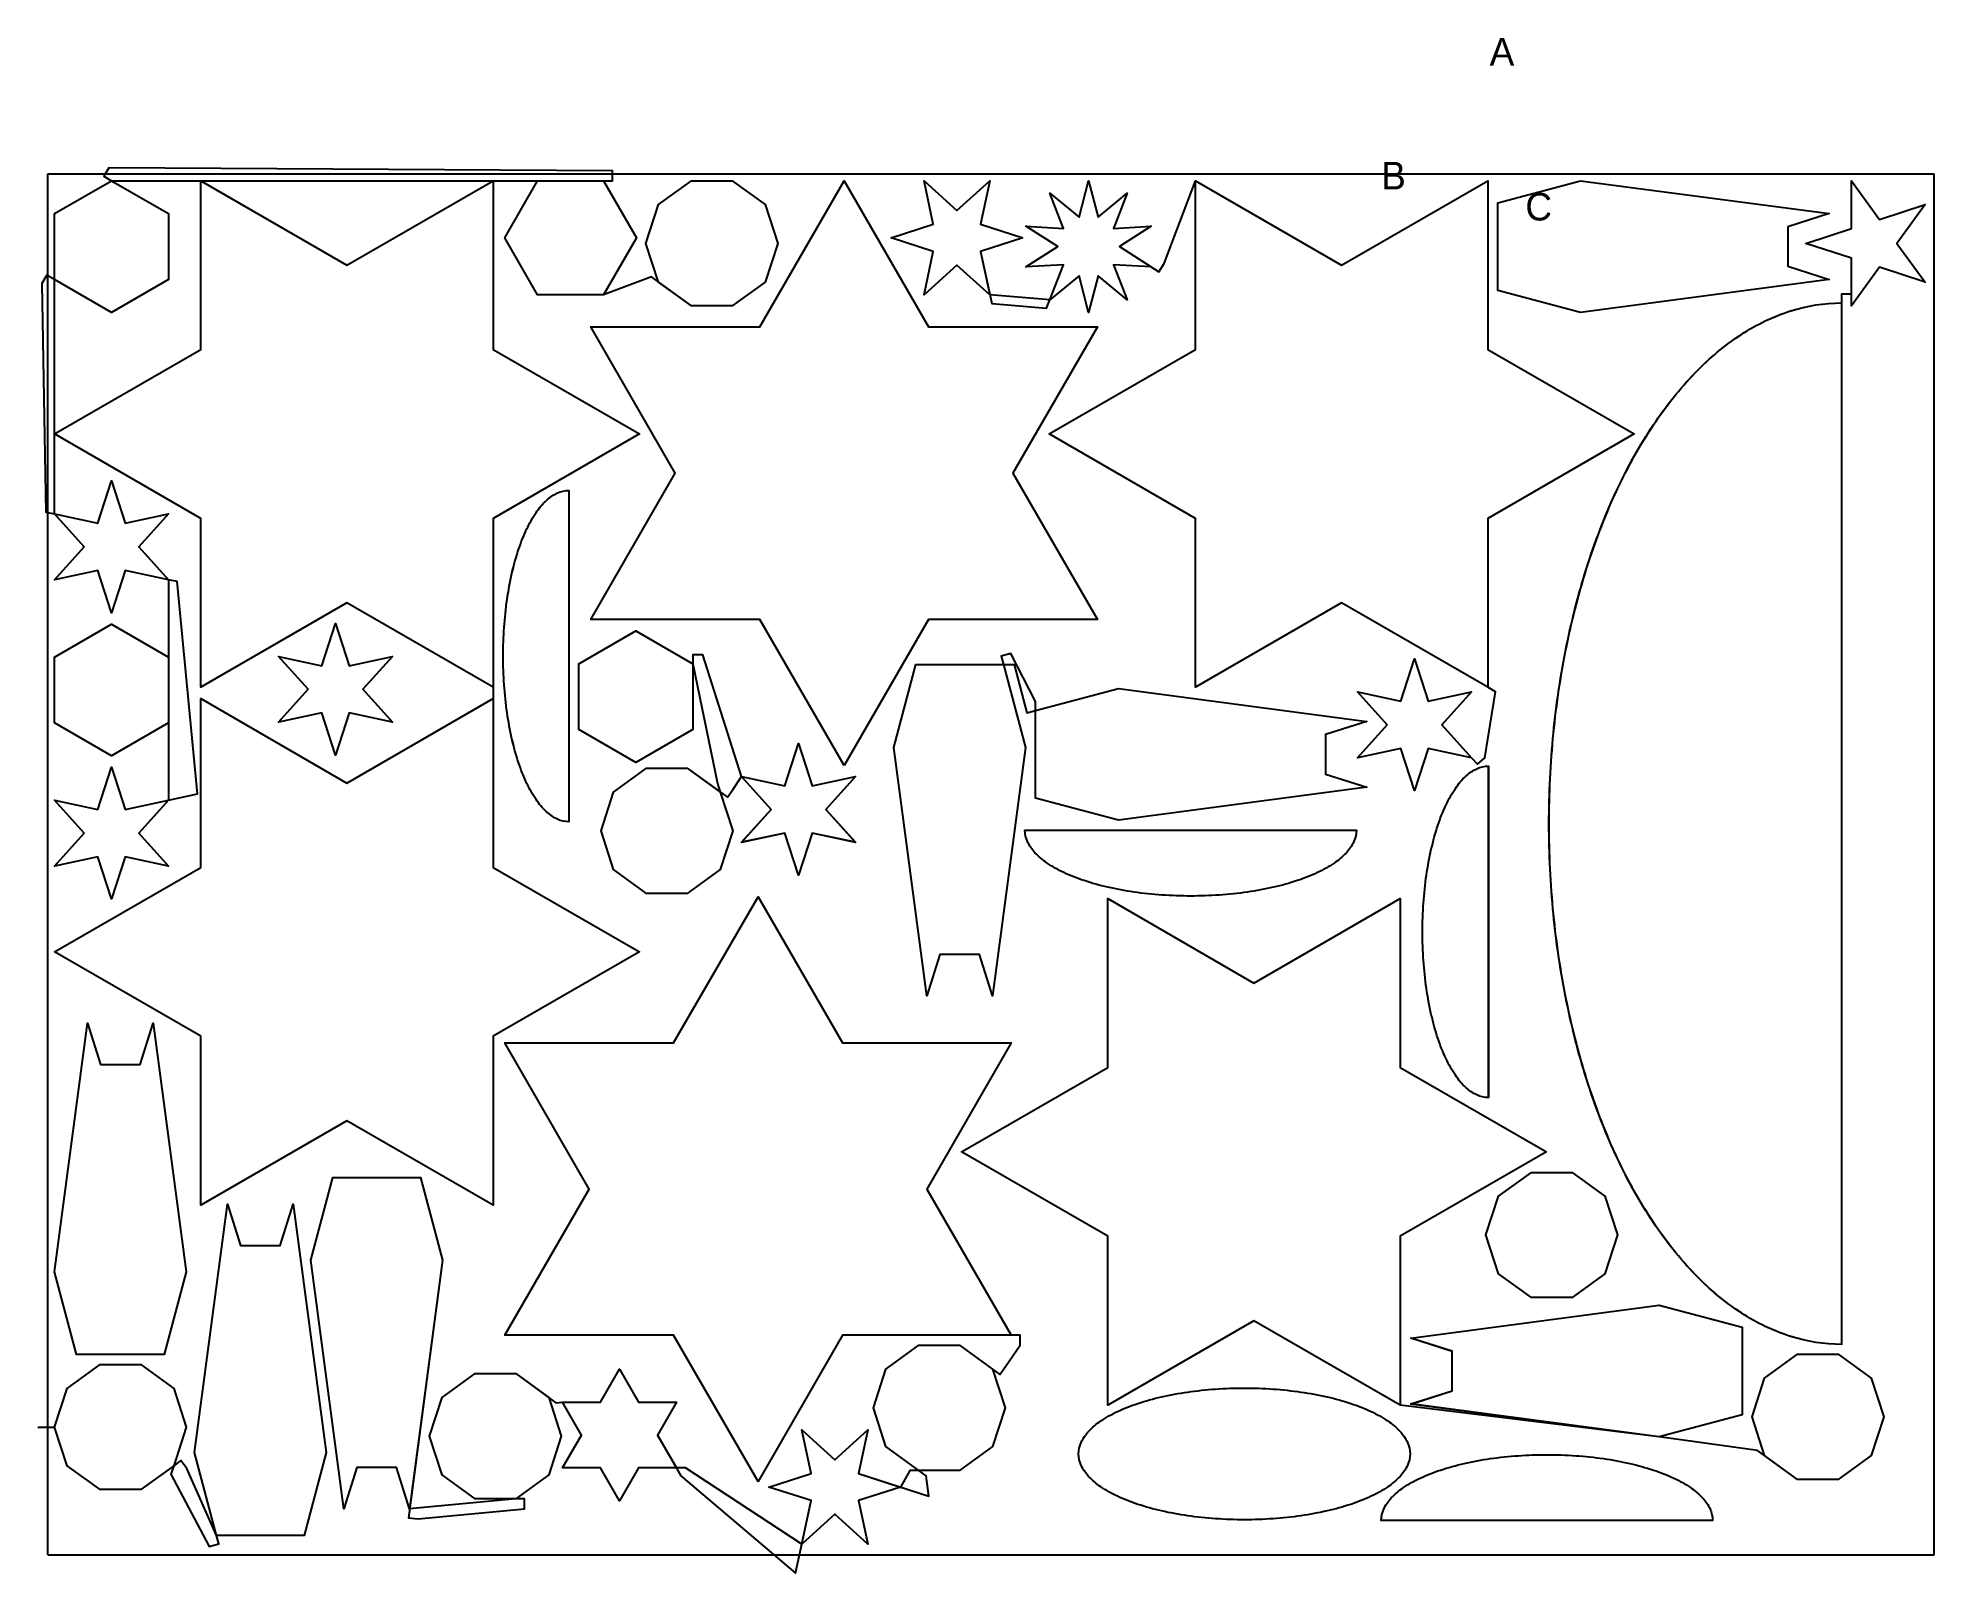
# Model space of a CAD drawing. Extents: x -15 to 2800, y -27 to 2252.
import ezdxf

# ---------------------------------------------------------------- set-up
doc = ezdxf.new("R2010")
doc.units = 0
doc.header["$LTSCALE"] = 41
doc.styles.get("Standard").update_dxf_attribs({"font": 'txt', "height": 1})

msp = doc.modelspace()

# ---------------------------------------------------------------- linework, layer by layer
at = {"layer": 'BORDER_D0_T132.1_RK1_A0_W0_EM1'}
for points in [[(1015.87, 1854.09), (955.47, 1854.09), (895.89, 1897.37), (824.78, 1870.71), (727.04, 1870.71), (678.17, 1955.35), (727.04, 2040), (838.01, 2040), (838.01, 2054.7), (90.54, 2059.34), (83.19, 2046.61), (94.64, 2040), (179.29, 1991.13), (179.29, 1893.39), (94.64, 1844.52), (-1.46, 1900.01), (-8.81, 1887.27), (-2.94, 1548.17), (10, 1545.4), (74.38, 1531.63), (94.64, 1594.27), (114.91, 1531.63), (179.29, 1545.4), (135.18, 1496.53), (179.29, 1447.66), (179.29, 1120.46), (135.18, 1071.59), (179.29, 1022.72)], [(179.29, 1022.72), (114.91, 1036.49), (94.64, 973.85), (74.38, 1036.49), (10, 1022.72), (54.11, 1071.59), (10, 1120.46), (74.38, 1106.69), (94.64, 1169.33), (114.91, 1106.69), (179.29, 1120.46), (222.41, 1129.69), (192.23, 1444.89), (179.29, 1447.66), (114.91, 1461.43), (94.64, 1398.79), (74.38, 1461.43), (10, 1447.66), (54.11, 1496.53), (10, 1545.4), (10, 1991.13), (94.64, 2040), (824.78, 2040), (873.65, 1955.35), (824.78, 1870.71)], [(661.15, 1288.12), (444.1, 1413.43), (227.05, 1288.12), (227.05, 1538.74), (10, 1664.06), (227.05, 1789.37), (227.05, 2040), (444.1, 1914.69), (661.15, 2040), (661.15, 1789.37), (878.2, 1664.06), (661.15, 1538.74), (661.15, 1020.51), (878.2, 895.2), (661.15, 769.89), (661.15, 519.26)], [(906.6, 1889.59), (887.93, 1947.04), (906.6, 2004.49), (955.47, 2040), (1015.87, 2040), (1064.74, 2004.49), (1083.41, 1947.04), (1064.74, 1889.59), (1015.87, 1854.09)], [(1637.92, 1912.06), (1582.01, 1915.34), (1602.41, 1863.19), (1559.11, 1898.7), (1544.96, 1844.52), (1530.81, 1898.7), (1487.51, 1863.19), (1398.43, 1870.71), (1349.56, 1914.82), (1300.69, 1870.71), (1314.46, 1935.09), (1251.82, 1955.35), (1314.46, 1975.62), (1300.69, 2040), (1349.56, 1995.89), (1398.43, 2040), (1384.66, 1975.62), (1447.3, 1955.35)], [(1447.3, 1955.35), (1384.66, 1935.09), (1401.19, 1857.77), (1482.69, 1850.87), (1487.51, 1863.19), (1507.91, 1915.34), (1452, 1912.06), (1499.16, 1942.26), (1452, 1972.46), (1507.91, 1969.18), (1487.51, 2021.33), (1530.81, 1985.82), (1544.96, 2040), (1559.11, 1985.82), (1602.41, 2021.33), (1582.01, 1969.18), (1637.92, 1972.46), (1590.76, 1942.26), (1649.06, 1904.92), (1656.98, 1917.3), (1703.51, 2040), (1920.56, 1914.69), (2137.61, 2040), (2137.61, 1789.37), (2354.66, 1664.06), (2137.61, 1538.74), (2137.61, 1288.12)], [(2113.26, 1183.49), (2048.88, 1197.26), (2028.62, 1134.62), (2008.35, 1197.26), (1943.97, 1183.49), (1988.08, 1232.36), (1943.97, 1281.23), (2008.35, 1267.46), (2028.62, 1330.1), (2048.88, 1267.46), (2113.26, 1281.23), (2069.15, 1232.36), (2113.26, 1183.49), (2122.13, 1173.67), (2133.04, 1183.52), (2149.07, 1281.5), (2137.61, 1288.12), (1920.56, 1413.43), (1703.51, 1288.12), (1703.51, 1538.74), (1486.46, 1664.06), (1703.51, 1789.37), (1703.51, 2040)], [(2152.34, 2007.42), (2275.31, 2040), (2644.22, 1991.13), (2582.73, 1971.58), (2582.73, 1912.94), (2644.22, 1893.39)], [(2677.35, 1854.09), (2677.35, 1925.1), (2609.81, 1947.04), (2677.35, 1968.99), (2677.35, 2040), (2719.09, 1982.55), (2786.62, 2004.49), (2744.88, 1947.04), (2786.62, 1889.59)], [(2644.22, 1893.39), (2275.31, 1844.52), (2152.34, 1877.1), (2152.34, 2007.42)], [(342.52, 1236.13), (386.63, 1285), (342.52, 1333.87), (406.9, 1320.1), (427.16, 1382.74), (447.43, 1320.1), (511.81, 1333.87), (467.7, 1285), (511.81, 1236.13)], [(957.64, 1225.22), (873, 1176.35), (788.35, 1225.22), (788.35, 1322.96), (873, 1371.83), (957.64, 1322.96), (993.95, 1145.03), (998.03, 1132.45), (1016.7, 1075), (998.03, 1017.55), (949.16, 982.04), (888.76, 982.04), (839.89, 1017.55), (821.22, 1075), (839.89, 1132.45), (888.76, 1167.96), (949.16, 1167.96), (1008.74, 1124.67), (1017.38, 1136.57), (1029.84, 1155.61), (1094.21, 1141.84), (1114.48, 1204.48), (1134.75, 1141.84), (1199.13, 1155.61), (1155.01, 1106.74), (1199.13, 1057.87)], [(1199.13, 1057.87), (1134.75, 1071.64), (1114.48, 1009), (1094.21, 1071.64), (1029.84, 1057.87), (1073.95, 1106.74), (1029.84, 1155.61), (972.34, 1336.19), (957.64, 1336.19), (957.64, 1225.22)], [(1958.11, 1139.67), (1589.2, 1090.8), (1466.23, 1123.38), (1466.23, 1266.93), (1429.49, 1338.2), (1415.29, 1334.43), (1418.67, 1321.64), (1451.25, 1198.67), (1402.38, 829.76), (1382.84, 891.25), (1324.19, 891.25), (1304.64, 829.76)], [(1304.64, 829.76), (1255.77, 1198.67), (1288.35, 1321.64), (1434.54, 1321.64), (1453.44, 1250.31), (1466.23, 1253.7), (1589.2, 1286.28), (1958.11, 1237.41), (1896.62, 1217.86), (1896.62, 1159.22), (1958.11, 1139.67)], [(661.15, 519.26), (444.1, 644.57), (227.05, 519.26), (227.05, 769.89), (10, 895.2), (227.05, 1020.51), (227.05, 1271.14), (444.1, 1145.83), (661.15, 1271.14)], [(511.81, 1236.13), (447.43, 1249.9), (427.16, 1187.26), (406.9, 1249.9), (342.52, 1236.13)], [(390.31, 437.36), (422.89, 560.33), (553.21, 560.33), (585.79, 437.36), (535.18, 55.33), (549.75, 53.4), (707.83, 68.56), (707.83, 83.26), (634.19, 83.26), (585.32, 118.76), (566.66, 176.21), (585.32, 233.66), (634.19, 269.17), (694.6, 269.17), (754.17, 225.89), (763.83, 226.88), (820.26, 226.88), (848.48, 275.75), (876.69, 226.88), (933.12, 226.88), (904.91, 178.01), (939.74, 117.68), (1110.08, -26.9), (1119.3, 16.22), (1133.07, 80.6), (1070.43, 100.87), (1133.07, 121.13), (1119.3, 185.51), (1168.17, 141.4), (1217.04, 185.51), (1203.28, 121.13), (1307.87, 87.29), (1303.68, 117.62), (1292.98, 125.39), (1244.11, 160.9), (1225.44, 218.35), (1244.11, 275.8), (1292.98, 311.31), (1353.39, 311.31), (1412.96, 268.02), (1421.6, 279.92), (1443.41, 311.35), (1443.41, 326.05), (1179.55, 326.05), (1054.24, 109), (928.93, 326.05), (678.3, 326.05), (803.61, 543.1), (678.3, 760.15), (928.93, 760.15), (1054.24, 977.2), (1179.55, 760.15), (1430.18, 760.15), (1304.87, 543.1), (1430.18, 326.05)], [(2548.5, 262.33), (2597.37, 297.84), (2657.77, 297.84), (2706.64, 262.33), (2725.31, 204.88), (2706.64, 147.43), (2657.77, 111.93), (2597.37, 111.93), (2537.79, 155.21), (2392.13, 175.21), (2023.22, 224.09), (2084.71, 243.63), (2084.71, 302.28), (2023.22, 321.83), (2392.13, 370.7), (2515.1, 338.11), (2515.1, 207.79), (2392.13, 175.21), (2007.5, 222.38), (1790.45, 347.69), (1573.4, 222.38), (1573.4, 473), (1356.35, 598.32), (1573.4, 723.63), (1573.4, 974.26), (1790.45, 848.95), (2007.5, 974.26), (2007.5, 723.63), (2224.55, 598.32)], [(205.48, 420.51), (172.9, 297.54), (42.58, 297.54), (10, 420.51), (58.87, 789.42), (78.42, 727.94), (137.06, 727.94), (156.61, 789.42)], [(156.61, 789.42), (205.48, 420.51)], [(2224.55, 598.32), (2007.5, 473), (2007.5, 222.38)], [(2311.48, 417.55), (2262.61, 382.04), (2202.2, 382.04), (2153.33, 417.55), (2134.66, 475), (2153.33, 532.45), (2202.2, 567.96)], [(2202.2, 567.96), (2262.61, 567.96), (2311.48, 532.45), (2330.14, 475), (2311.48, 417.55)], [(-14.7, 189.88), (10, 189.88), (28.67, 247.34), (77.54, 282.84), (137.94, 282.84), (186.81, 247.34), (205.48, 189.88), (186.81, 132.43), (182.73, 119.85), (239.47, 12.51), (253.68, 16.27), (250.29, 29.06), (217.71, 152.03), (266.58, 520.94), (286.13, 459.45), (344.77, 459.45), (364.32, 520.94)], [(364.32, 520.94), (413.19, 152.03), (380.61, 29.06), (250.29, 29.06), (206.16, 128.32), (197.52, 140.21), (186.81, 132.43), (137.94, 96.93), (77.54, 96.93), (28.67, 132.43), (10, 189.88)], [(743.47, 233.66), (762.14, 176.21), (743.47, 118.76), (694.6, 83.26), (536.92, 68.44), (517.37, 129.93), (458.73, 129.93), (439.18, 68.44), (390.31, 437.36)], [(1402.26, 275.8), (1420.92, 218.35), (1402.26, 160.9), (1353.39, 125.39), (1279.75, 125.39), (1265.91, 100.87), (1203.28, 80.6), (1217.04, 16.22), (1168.17, 60.34), (1119.3, 16.22), (946.35, 129.14), (876.69, 129.14), (848.48, 80.27), (820.26, 129.14), (763.83, 129.14), (792.05, 178.01), (763.83, 226.88)], [(2548.5, 147.43), (2529.83, 204.88), (2548.5, 262.33)]]:
    msp.add_lwpolyline(points, dxfattribs=at)
for points in [[(1182.02, 1171.8), (1056.71, 1388.85), (806.08, 1388.85), (931.39, 1605.9), (806.08, 1822.95), (1056.71, 1822.95), (1182.02, 2040), (1307.33, 1822.95), (1557.96, 1822.95), (1432.65, 1605.9), (1557.96, 1388.85), (1307.33, 1388.85), (1182.02, 1171.8)], [(179.29, 1235.17), (94.64, 1186.3), (10, 1235.17), (10, 1332.91), (94.64, 1381.78), (179.29, 1332.91), (179.29, 1235.17)]]:
    msp.add_lwpolyline(points, close=True, dxfattribs=at)
msp.add_lwpolyline([(2786.62, 1889.59), (2719.09, 1911.54), (2677.35, 1854.09), (2677.3, 1871.73), (2662.6, 1871.73), (2662.6, 312.6, -0.076786), (2587.22, 324.34, -0.068058), (2514.13, 359.21, -0.056093), (2445.55, 416.15, -0.045362), (2383.56, 493.43, -0.037263), (2330.06, 588.71, -0.03162), (2286.66, 699.07, -0.027905), (2254.68, 821.18, -0.025667), (2235.09, 951.33, -0.024617), (2228.5, 1085.55, -0.024617), (2235.09, 1219.77, -0.025667), (2254.68, 1349.91, -0.027905), (2286.66, 1472.02, -0.03162), (2330.06, 1582.39, -0.037263), (2383.56, 1677.66, -0.045362), (2445.55, 1754.94, -0.056093), (2514.13, 1811.88, -0.068058), (2587.22, 1846.76, -0.076786), (2662.6, 1858.5)], format="xyb", dxfattribs=at)
for points in [[(773.63, 1088.37, -0.106579), (756.65, 1092.1, -0.081333), (740.2, 1103.2, -0.056347), (724.76, 1121.32, -0.039878), (710.8, 1145.91, -0.02994), (698.75, 1176.22, -0.023968), (688.98, 1211.34, -0.020393), (681.78, 1250.19, -0.01836), (677.37, 1291.6, -0.017435), (675.89, 1334.31, -0.017435), (677.37, 1377.01, -0.01836), (681.78, 1418.42, -0.020393), (688.98, 1457.28, -0.023968), (698.75, 1492.39, -0.02994), (710.8, 1522.71, -0.039878), (724.76, 1547.3, -0.056347), (740.2, 1565.42, -0.081333), (756.65, 1576.51, -0.106579), (773.63, 1580.25), (773.63, 1088.37)], [(2046.48, 1009.12, -0.020393), (2053.68, 1047.97, -0.023968), (2063.45, 1083.09, -0.029939), (2075.5, 1113.4, -0.039878), (2089.46, 1137.99, -0.056346), (2104.9, 1156.11, -0.081333), (2121.35, 1167.2, -0.106579), (2138.32, 1170.94), (2138.32, 679.06, -0.106579), (2121.35, 682.8, -0.081333), (2104.9, 693.89, -0.056346), (2089.46, 712.01, -0.039878), (2075.5, 736.6, -0.02994), (2063.45, 766.91, -0.023968), (2053.68, 802.03, -0.020393), (2046.48, 840.88, -0.01836), (2042.07, 882.29, -0.017435), (2040.58, 925, -0.017435), (2042.07, 967.71, -0.01836), (2046.48, 1009.12)], [(1696.48, 978.12, -0.017435), (1653.78, 979.61, -0.01836), (1612.37, 984.02, -0.020393), (1573.51, 991.22, -0.023968), (1538.4, 1000.99, -0.02994), (1508.08, 1013.04, -0.039878), (1483.49, 1026.99, -0.056347), (1465.38, 1042.44, -0.081332), (1454.28, 1058.89, -0.10658), (1450.54, 1075.86), (1942.42, 1075.86, -0.106579), (1938.69, 1058.89, -0.081332), (1927.59, 1042.44, -0.056346), (1909.47, 1026.99, -0.039878), (1884.89, 1013.04, -0.02994), (1854.57, 1000.99, -0.023968), (1819.45, 991.22, -0.020393), (1780.6, 984.02, -0.01836), (1739.19, 979.61, -0.017435), (1696.48, 978.12)], [(1545.01, 183.43, -0.056346), (1563.13, 198.87, -0.039878), (1587.72, 212.83, -0.02994), (1618.04, 224.87, -0.023968), (1653.15, 234.65, -0.020393), (1692.01, 241.85, -0.01836), (1733.42, 246.26, -0.017435), (1776.12, 247.74, -0.017435), (1818.83, 246.26, -0.01836), (1860.24, 241.85, -0.020393), (1899.09, 234.65, -0.023968), (1934.21, 224.87, -0.029939), (1964.52, 212.83, -0.039878), (1989.11, 198.87, -0.056346), (2007.23, 183.43, -0.081333), (2018.33, 166.97, -0.106579), (2022.06, 150, -0.106579), (2018.33, 133.03, -0.081333), (2007.23, 116.57, -0.056346), (1989.11, 101.13, -0.039879), (1964.52, 87.17, -0.02994), (1934.21, 75.13, -0.023968), (1899.09, 65.36, -0.020393), (1860.24, 58.15, -0.01836), (1818.83, 53.74, -0.017435), (1776.12, 52.26, -0.017435), (1733.42, 53.74, -0.01836), (1692.01, 58.15, -0.020393), (1653.15, 65.36, -0.023968), (1618.04, 75.13, -0.02994), (1587.72, 87.17, -0.039878), (1563.13, 101.13, -0.056346), (1545.01, 116.57, -0.081333), (1533.92, 133.03, -0.106579), (1530.18, 150, -0.106579), (1533.92, 166.97, -0.081333), (1545.01, 183.43)], [(2182.66, 147.38, -0.017435), (2225.36, 148.87, -0.017435), (2268.07, 147.38, -0.01836), (2309.48, 142.98, -0.020393), (2348.33, 135.77, -0.023968), (2383.45, 126, -0.02994), (2413.76, 113.96, -0.039879), (2438.35, 100, -0.056346), (2456.47, 84.56, -0.081333), (2467.57, 68.1, -0.106579), (2471.3, 51.13), (1979.42, 51.13, -0.106579), (1983.16, 68.1, -0.081333), (1994.26, 84.56, -0.056347), (2012.37, 100, -0.039878), (2036.96, 113.96, -0.02994), (2067.28, 126, -0.023968), (2102.39, 135.77, -0.020393), (2141.25, 142.98, -0.01836), (2182.66, 147.38)]]:
    msp.add_lwpolyline(points, format="xyb", close=True, dxfattribs=at)
at = {"layer": 'BORDER_D0_T132_RK1_A0_W0_EM1_RI1_ID0001'}
msp.add_lwpolyline([(1544.97, 1844.52), (1530.81, 1898.69), (1487.52, 1863.19), (1507.91, 1915.33), (1452.01, 1912.05), (1499.17, 1942.26), (1452.01, 1972.45), (1507.91, 1969.18), (1487.52, 2021.32), (1530.81, 1985.81), (1544.97, 2040), (1559.12, 1985.81), (1602.42, 2021.32), (1582.02, 1969.18), (1637.92, 1972.45), (1590.77, 1942.26), (1637.92, 1912.05), (1582.02, 1915.33), (1602.42, 1863.19), (1559.12, 1898.69), (1544.97, 1844.52)], close=True, dxfattribs=at)
at = {"layer": 'BORDER_D0_T132_RK1_A0_W0_EM1_RI1_ID0003'}
for points in [[(1083.41, 1947.05), (1064.74, 1889.6), (1015.87, 1854.09), (955.47, 1854.09), (906.6, 1889.6), (887.93, 1947.05), (906.6, 2004.5), (955.47, 2040), (1015.87, 2040), (1064.74, 2004.5), (1083.41, 1947.05)], [(1016.7, 1075.01), (998.03, 1017.56), (949.16, 982.05), (888.76, 982.05), (839.89, 1017.56), (821.22, 1075.01), (839.89, 1132.46), (888.76, 1167.96), (949.16, 1167.96), (998.03, 1132.46), (1016.7, 1075.01)], [(2330.14, 475.01), (2311.47, 417.56), (2262.6, 382.05), (2202.2, 382.05), (2153.33, 417.56), (2134.66, 475.01), (2153.33, 532.46), (2202.2, 567.96), (2262.6, 567.96), (2311.47, 532.46), (2330.14, 475.01)], [(1420.92, 218.36), (1402.25, 160.91), (1353.38, 125.4), (1292.98, 125.4), (1244.11, 160.91), (1225.44, 218.36), (1244.11, 275.81), (1292.98, 311.31), (1353.38, 311.31), (1402.25, 275.81), (1420.92, 218.36)], [(205.48, 189.89), (186.81, 132.44), (137.94, 96.93), (77.54, 96.93), (28.67, 132.44), (10, 189.89), (28.67, 247.34), (77.54, 282.84), (137.94, 282.84), (186.81, 247.34), (205.48, 189.89)], [(2725.31, 204.89), (2706.64, 147.44), (2657.77, 111.93), (2597.37, 111.93), (2548.5, 147.44), (2529.83, 204.89), (2548.5, 262.34), (2597.37, 297.84), (2657.77, 297.84), (2706.64, 262.34), (2725.31, 204.89)], [(762.14, 176.22), (743.47, 118.77), (694.6, 83.26), (634.2, 83.26), (585.33, 118.77), (566.66, 176.22), (585.33, 233.67), (634.2, 269.17), (694.6, 269.17), (743.47, 233.67), (762.14, 176.22)]]:
    msp.add_lwpolyline(points, close=True, dxfattribs=at)
at = {"layer": 'BORDER_D0_T132_RK1_A0_W0_EM1_RI1_ID0007'}
msp.add_lwpolyline([(2609.81, 1947.04), (2677.34, 1968.99), (2677.34, 2040), (2719.08, 1982.55), (2786.62, 2004.49), (2744.88, 1947.04), (2786.62, 1889.59), (2719.08, 1911.54), (2677.34, 1854.09), (2677.34, 1925.1), (2609.81, 1947.04)], close=True, dxfattribs=at)
at = {"layer": 'BORDER_D0_T132_RK1_A0_W0_EM1_RI1_ID0009'}
for points in [[(1447.3, 1955.35), (1384.66, 1935.09), (1398.43, 1870.71), (1349.56, 1914.82), (1300.69, 1870.71), (1314.46, 1935.09), (1251.82, 1955.35), (1314.46, 1975.62), (1300.69, 2040), (1349.56, 1995.89), (1398.43, 2040), (1384.66, 1975.62), (1447.3, 1955.35)], [(94.64, 1398.78), (74.38, 1461.42), (10, 1447.65), (54.11, 1496.52), (10, 1545.39), (74.38, 1531.62), (94.64, 1594.26), (114.91, 1531.62), (179.28, 1545.39), (135.18, 1496.52), (179.28, 1447.65), (114.91, 1461.42), (94.64, 1398.78)], [(427.16, 1187.25), (406.9, 1249.89), (342.52, 1236.12), (386.63, 1284.99), (342.52, 1333.86), (406.9, 1320.09), (427.16, 1382.73), (447.43, 1320.09), (511.8, 1333.86), (467.7, 1284.99), (511.8, 1236.12), (447.43, 1249.89), (427.16, 1187.25)], [(2028.62, 1134.62), (2008.36, 1197.26), (1943.98, 1183.49), (1988.09, 1232.36), (1943.98, 1281.23), (2008.36, 1267.46), (2028.62, 1330.1), (2048.89, 1267.46), (2113.26, 1281.23), (2069.16, 1232.36), (2113.26, 1183.49), (2048.89, 1197.26), (2028.62, 1134.62)], [(1114.48, 1008.99), (1094.22, 1071.63), (1029.84, 1057.86), (1073.95, 1106.73), (1029.84, 1155.6), (1094.22, 1141.83), (1114.48, 1204.47), (1134.75, 1141.83), (1199.12, 1155.6), (1155.02, 1106.73), (1199.12, 1057.86), (1134.75, 1071.63), (1114.48, 1008.99)], [(94.64, 973.85), (74.38, 1036.49), (10, 1022.72), (54.11, 1071.59), (10, 1120.46), (74.38, 1106.69), (94.64, 1169.33), (114.91, 1106.69), (179.28, 1120.46), (135.18, 1071.59), (179.28, 1022.72), (114.91, 1036.49), (94.64, 973.85)], [(1265.91, 100.86), (1203.27, 80.6), (1217.04, 16.22), (1168.17, 60.33), (1119.3, 16.22), (1133.07, 80.6), (1070.43, 100.86), (1133.07, 121.13), (1119.3, 185.51), (1168.17, 141.4), (1217.04, 185.51), (1203.27, 121.13), (1265.91, 100.86)]]:
    msp.add_lwpolyline(points, close=True, dxfattribs=at)
at = {"layer": 'BORDER_D0_T132_RK1_A0_W0_EM1_RI1_ID0011'}
msp.add_lwpolyline([(848.48, 80.26), (820.27, 129.13), (763.84, 129.13), (792.06, 178), (763.84, 226.87), (820.27, 226.87), (848.48, 275.74), (876.7, 226.87), (933.12, 226.87), (904.92, 178), (933.12, 129.13), (876.7, 129.13), (848.48, 80.26)], close=True, dxfattribs=at)
at = {"layer": 'BORDER_D0_T132_RK1_A0_W0_EM1_RI1_ID0012'}
for points in [[(878.2, 1664.06), (661.15, 1538.75), (661.15, 1288.12), (444.1, 1413.43), (227.05, 1288.12), (227.05, 1538.75), (10, 1664.06), (227.05, 1789.38), (227.05, 2040), (444.1, 1914.69), (661.15, 2040), (661.15, 1789.38), (878.2, 1664.06)], [(1182.02, 1171.8), (1056.71, 1388.85), (806.08, 1388.85), (931.39, 1605.9), (806.08, 1822.95), (1056.71, 1822.95), (1182.02, 2040), (1307.34, 1822.95), (1557.96, 1822.95), (1432.65, 1605.9), (1557.96, 1388.85), (1307.34, 1388.85), (1182.02, 1171.8)], [(2354.66, 1664.06), (2137.61, 1538.75), (2137.61, 1288.12), (1920.56, 1413.43), (1703.51, 1288.12), (1703.51, 1538.75), (1486.46, 1664.06), (1703.51, 1789.38), (1703.51, 2040), (1920.56, 1914.69), (2137.61, 2040), (2137.61, 1789.38), (2354.66, 1664.06)], [(878.2, 895.2), (661.15, 769.89), (661.15, 519.26), (444.1, 644.57), (227.05, 519.26), (227.05, 769.89), (10, 895.2), (227.05, 1020.52), (227.05, 1271.14), (444.1, 1145.83), (661.15, 1271.14), (661.15, 1020.52), (878.2, 895.2)], [(1054.24, 109), (928.93, 326.05), (678.3, 326.05), (803.61, 543.1), (678.3, 760.15), (928.93, 760.15), (1054.24, 977.2), (1179.56, 760.15), (1430.18, 760.15), (1304.87, 543.1), (1430.18, 326.05), (1179.56, 326.05), (1054.24, 109)], [(2224.55, 598.32), (2007.5, 473.01), (2007.5, 222.38), (1790.45, 347.69), (1573.4, 222.38), (1573.4, 473.01), (1356.35, 598.32), (1573.4, 723.64), (1573.4, 974.26), (1790.45, 848.95), (2007.5, 974.26), (2007.5, 723.64), (2224.55, 598.32)]]:
    msp.add_lwpolyline(points, close=True, dxfattribs=at)
at = {"layer": 'BORDER_D0_T132_RK1_A0_W0_EM1_RI1_ID0015'}
for points in [[(2152.34, 1942.26), (2152.34, 2007.42), (2275.31, 2040), (2644.22, 1991.13), (2582.73, 1971.58), (2582.73, 1912.94), (2644.22, 1893.39), (2275.31, 1844.52), (2152.34, 1877.1), (2152.34, 1942.26)], [(1353.51, 1321.64), (1418.67, 1321.64), (1451.25, 1198.67), (1402.38, 829.76), (1382.83, 891.25), (1324.19, 891.25), (1304.64, 829.76), (1255.77, 1198.67), (1288.35, 1321.64), (1353.51, 1321.64)], [(1466.23, 1188.54), (1466.23, 1253.7), (1589.2, 1286.28), (1958.11, 1237.41), (1896.62, 1217.86), (1896.62, 1159.22), (1958.11, 1139.67), (1589.2, 1090.8), (1466.23, 1123.38), (1466.23, 1188.54)], [(107.74, 297.54), (42.58, 297.54), (10, 420.51), (58.87, 789.42), (78.42, 727.93), (137.06, 727.93), (156.61, 789.42), (205.48, 420.51), (172.9, 297.54), (107.74, 297.54)], [(488.05, 560.33), (553.21, 560.33), (585.79, 437.36), (536.92, 68.45), (517.37, 129.94), (458.73, 129.94), (439.18, 68.45), (390.31, 437.36), (422.89, 560.33), (488.05, 560.33)], [(315.45, 29.06), (250.29, 29.06), (217.71, 152.03), (266.58, 520.94), (286.13, 459.45), (344.77, 459.45), (364.32, 520.94), (413.19, 152.03), (380.61, 29.06), (315.45, 29.06)], [(2515.1, 272.95), (2515.1, 207.79), (2392.13, 175.21), (2023.22, 224.08), (2084.71, 243.63), (2084.71, 302.27), (2023.22, 321.82), (2392.13, 370.69), (2515.1, 338.11), (2515.1, 272.95)]]:
    msp.add_lwpolyline(points, close=True, dxfattribs=at)
at = {"layer": 'BORDER_D0_T132_RK1_A0_W0_EM1_RI1_ID0018'}
msp.add_lwpolyline([(2022.06, 150, -0.106572), (2018.32, 133.03, -0.08133), (2007.23, 116.57, -0.056348), (1989.11, 101.13, -0.039882), (1964.52, 87.17, -0.029934), (1934.21, 75.13, -0.02397), (1899.09, 65.36, -0.020392), (1860.24, 58.15, -0.01836), (1818.83, 53.75, -0.017436), (1776.12, 52.26, -0.017436), (1733.41, 53.75, -0.01836), (1692, 58.15, -0.020392), (1653.15, 65.36, -0.02397), (1618.03, 75.13, -0.029934), (1587.72, 87.17, -0.039882), (1563.13, 101.13, -0.056348), (1545.01, 116.57, -0.081329), (1533.92, 133.03, -0.106572), (1530.18, 150, -0.106572), (1533.92, 166.97, -0.081329), (1545.01, 183.43, -0.056348), (1563.13, 198.87, -0.039882), (1587.72, 212.83, -0.029934), (1618.03, 224.87, -0.02397), (1653.15, 234.64, -0.020392), (1692, 241.85, -0.01836), (1733.41, 246.25, -0.017437), (1776.12, 247.74, -0.017437), (1818.83, 246.25, -0.01836), (1860.24, 241.85, -0.020392), (1899.09, 234.64, -0.02397), (1934.21, 224.87, -0.029934), (1964.52, 212.83, -0.039882), (1989.11, 198.87, -0.056349), (2007.23, 183.43, -0.081329), (2018.32, 166.97, -0.106572), (2022.06, 150)], format="xyb", close=True, dxfattribs=at)
at = {"layer": 'BORDER_D0_T132_RK1_A0_W0_EM1_RI1_ID0019'}
msp.add_lwpolyline([(2662.44, 1085.55), (2662.44, 312.6, -0.076784), (2587.06, 324.34, -0.068061), (2513.97, 359.22, -0.056093), (2445.39, 416.16, -0.045361), (2383.41, 493.44, -0.037263), (2329.9, 588.71, -0.03162), (2286.5, 699.08, -0.027905), (2254.52, 821.19, -0.025667), (2234.93, 951.33, -0.024617), (2228.34, 1085.55, -0.024617), (2234.93, 1219.77, -0.025667), (2254.52, 1349.91, -0.027907), (2286.5, 1472.03, -0.031618), (2329.9, 1582.39, -0.037263), (2383.41, 1677.66, -0.045361), (2445.39, 1754.94, -0.056097), (2513.97, 1811.89, -0.068057), (2587.06, 1846.76, -0.076784), (2662.44, 1858.5), (2662.44, 1085.55)], format="xyb", close=True, dxfattribs=at)
at = {"layer": 'BORDER_D0_T132_RK1_A0_W0_EM1_RI1_ID0020'}
for points in [[(773.63, 1334.31), (773.63, 1088.37, -0.106572), (756.66, 1092.11, -0.081329), (740.2, 1103.2, -0.056349), (724.76, 1121.32, -0.039883), (710.8, 1145.91, -0.029934), (698.76, 1176.22, -0.02397), (688.99, 1211.34, -0.020392), (681.78, 1250.19, -0.01836), (677.38, 1291.6, -0.017437), (675.89, 1334.31, -0.017436), (677.38, 1377.02, -0.01836), (681.78, 1418.43, -0.020392), (688.99, 1457.28, -0.02397), (698.76, 1492.4, -0.029934), (710.8, 1522.71, -0.039883), (724.76, 1547.3, -0.056348), (740.2, 1565.42, -0.081329), (756.66, 1576.51, -0.106572), (773.63, 1580.25), (773.63, 1334.31)], [(2138.33, 925), (2138.33, 679.06, -0.106574), (2121.36, 682.8, -0.081329), (2104.9, 693.89, -0.056348), (2089.46, 712.01, -0.039882), (2075.5, 736.6, -0.029934), (2063.46, 766.91, -0.02397), (2053.69, 802.03, -0.020392), (2046.48, 840.88, -0.01836), (2042.08, 882.29, -0.017436), (2040.59, 925, -0.017437), (2042.08, 967.71, -0.01836), (2046.48, 1009.12, -0.020392), (2053.69, 1047.97, -0.02397), (2063.46, 1083.09, -0.029934), (2075.5, 1113.4, -0.039882), (2089.46, 1137.99, -0.056348), (2104.9, 1156.11, -0.081329), (2121.36, 1167.2, -0.106573), (2138.33, 1170.94), (2138.33, 925)], [(1696.48, 1075.86), (1942.42, 1075.86, -0.106572), (1938.68, 1058.89, -0.08133), (1927.59, 1042.43, -0.056348), (1909.47, 1026.99, -0.039882), (1884.88, 1013.03, -0.029934), (1854.57, 1000.99, -0.02397), (1819.45, 991.22, -0.020392), (1780.6, 984.01, -0.01836), (1739.19, 979.61, -0.017437), (1696.48, 978.12, -0.017437), (1653.77, 979.61, -0.01836), (1612.36, 984.01, -0.020392), (1573.51, 991.22, -0.02397), (1538.39, 1000.99, -0.029934), (1508.08, 1013.03, -0.039882), (1483.49, 1026.99, -0.056348), (1465.37, 1042.43, -0.08133), (1454.28, 1058.89, -0.106572), (1450.54, 1075.86), (1696.48, 1075.86)], [(2225.36, 51.13), (1979.42, 51.13, -0.106572), (1983.16, 68.1, -0.081329), (1994.25, 84.56, -0.056348), (2012.37, 100, -0.039882), (2036.96, 113.96, -0.029934), (2067.27, 126, -0.02397), (2102.39, 135.77, -0.020392), (2141.24, 142.98, -0.01836), (2182.65, 147.38, -0.017437), (2225.36, 148.87, -0.017437), (2268.07, 147.38, -0.01836), (2309.48, 142.98, -0.020392), (2348.33, 135.77, -0.02397), (2383.45, 126, -0.029934), (2413.76, 113.96, -0.039883), (2438.35, 100, -0.056348), (2456.47, 84.56, -0.08133), (2467.56, 68.1, -0.106572), (2471.3, 51.13), (2225.36, 51.13)]]:
    msp.add_lwpolyline(points, format="xyb", close=True, dxfattribs=at)
at = {"layer": 'BORDER_D0_T132_RK1_A0_W0_EM1_RI1_ID0023'}
for points in [[(94.64, 1844.51), (10, 1893.38), (10, 1991.12), (94.64, 2039.99), (179.28, 1991.12), (179.28, 1893.38), (94.64, 1844.51)], [(873.65, 1955.35), (824.78, 1870.71), (727.04, 1870.71), (678.17, 1955.35), (727.04, 2040), (824.78, 2040), (873.65, 1955.35)], [(94.64, 1186.29), (10, 1235.16), (10, 1332.9), (94.64, 1381.77), (179.28, 1332.9), (179.28, 1235.16), (94.64, 1186.29)], [(873, 1176.35), (788.36, 1225.22), (788.36, 1322.96), (873, 1371.83), (957.64, 1322.96), (957.64, 1225.22), (873, 1176.35)]]:
    msp.add_lwpolyline(points, close=True, dxfattribs=at)
at = {"layer": 'FRAME_Z18', "linetype": 'CONTINUOUS'}
for p, q in [((0, 2050), (2800, 2050)), ((0, 0), (0, 2050)), ((2800, 0), (2800, 2050)), ((0, 0), (2800, 0))]:
    msp.add_line(p, q, dxfattribs=at)

# ---------------------------------------------------------------- texts
at = {"layer": 'TEXT'}
for s, p in [('A', (2140.29, 2210.98, 18)), ('B', (1979.29, 2026.98, 18)), ('C', (2193.29, 1980.98, 18))]:
    msp.add_text(s, height=41, dxfattribs=at).set_placement(p)

doc.saveas('drawing.dxf')
